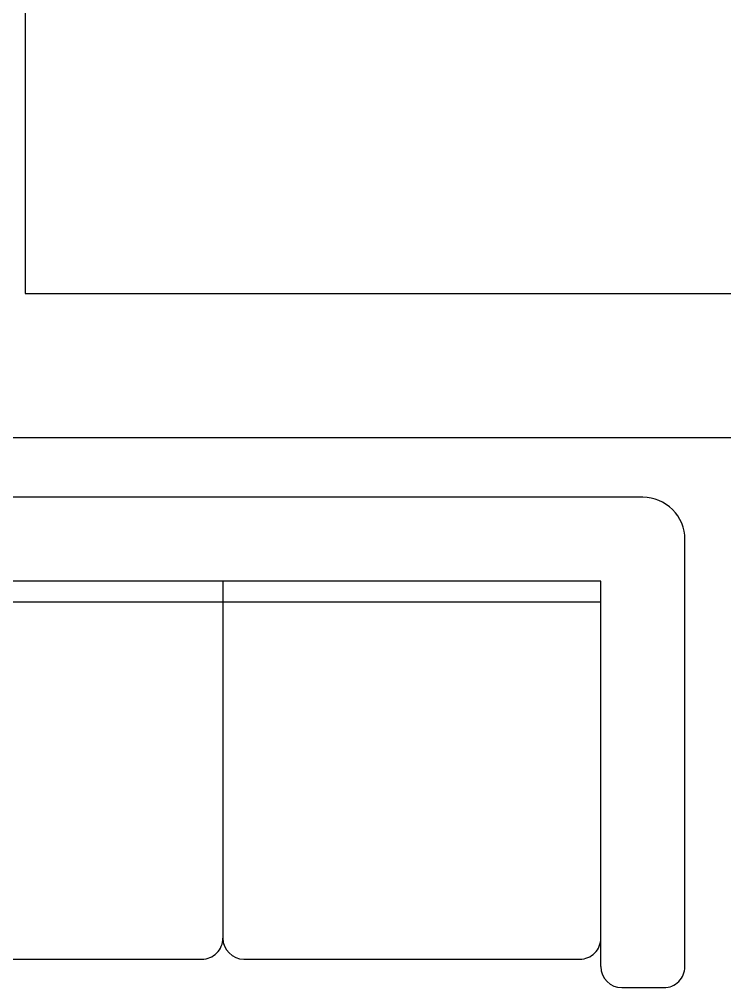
# Model space of a CAD drawing. Header units: inches. Extents: x 478327 to 492265, y -26791 to -22136.
# Drawn here: x 481098.5 to 481142.6, y -26082.5 to -26022 of the extents above; entities that cross this region are included whole.
import ezdxf

# ---------------------------------------------------------------- set-up
doc = ezdxf.new("R2010")
doc.units = ezdxf.units.IN
doc.header["$MEASUREMENT"] = 0
doc.layers.add('furniture', color=201, linetype='Continuous')
doc.layers.add('I-WALL-IN', color=3, linetype='Continuous')

# ---------------------------------------------------------------- blocks, each defined once
blk = doc.blocks.new('A$C356546E5')
at = {"layer": 'furniture'}
for p, q in [((1.129, 49.694), (24.121, 49.694)), ((0, 46.306), (0, 48.565)), ((26.38, 2.259), (26.38, 47.435)), ((21.863, 45.176), (1.129, 45.176)), ((20.733, 4.518), (20.733, 45.176)), ((21.863, 4.518), (21.863, 45.176)), ((1.533, 44.047), (1.533, 25.976)), ((21.863, 24.847), (2.663, 24.847)), ((1.533, 23.718), (1.533, 5.647)), ((1.129, 4.518), (21.863, 4.518)), ((0, 3.388), (0, 1.129)), ((1.129, 0), (24.121, 0))]:
    blk.add_line(p, q, dxfattribs=at)
for centre, major_axis, start_param, end_param in [((1.129, 48.565), (-0.799, 0.799), -0.785398, 0.785398), ((24.121, 47.435), (1.597, 1.597), 5.497787, 7.068583), ((1.129, 46.306), (0.799, 0.799), 2.356194, 3.926991), ((2.663, 44.047), (0.799, 0.799), 0.785398, 2.356194), ((2.663, 25.976), (0.799, 0.799), 2.356194, 3.926991), ((2.663, 23.718), (0.799, 0.799), 0.785398, 2.356194), ((2.663, 5.647), (0.799, 0.799), 2.356194, 3.926991), ((1.129, 3.388), (-0.799, 0.799), -0.785398, 0.785398), ((24.121, 2.259), (-1.597, 1.597), 2.356194, 3.926991), ((1.129, 1.129), (0.799, 0.799), 2.356194, 3.926991)]:
    blk.add_ellipse(centre, major_axis=major_axis, ratio=1, start_param=start_param, end_param=end_param, dxfattribs=at)

msp = doc.modelspace()

# ---------------------------------------------------------------- linework, layer by layer
at = {"layer": 'I-WALL-IN', "elevation": 6.93}
for points in [[(481098.876, -25895.139), (481098.876, -26039.139)], [(481098.876, -26039.139), (481177.626, -26039.139)], [(481053.876, -26048.139), (481177.626, -26048.139)]]:
    msp.add_lwpolyline(points, dxfattribs=at)

# ---------------------------------------------------------------- block references
at = {"layer": 'furniture', "xscale": 1.16150430899453, "yscale": 1.16150430899453, "zscale": 1.16150430899453, "rotation": 90.00000000000001}
msp.add_blockref('A$C356546E5', (481140.086, -26082.511), dxfattribs=at)

doc.saveas('drawing.dxf')
